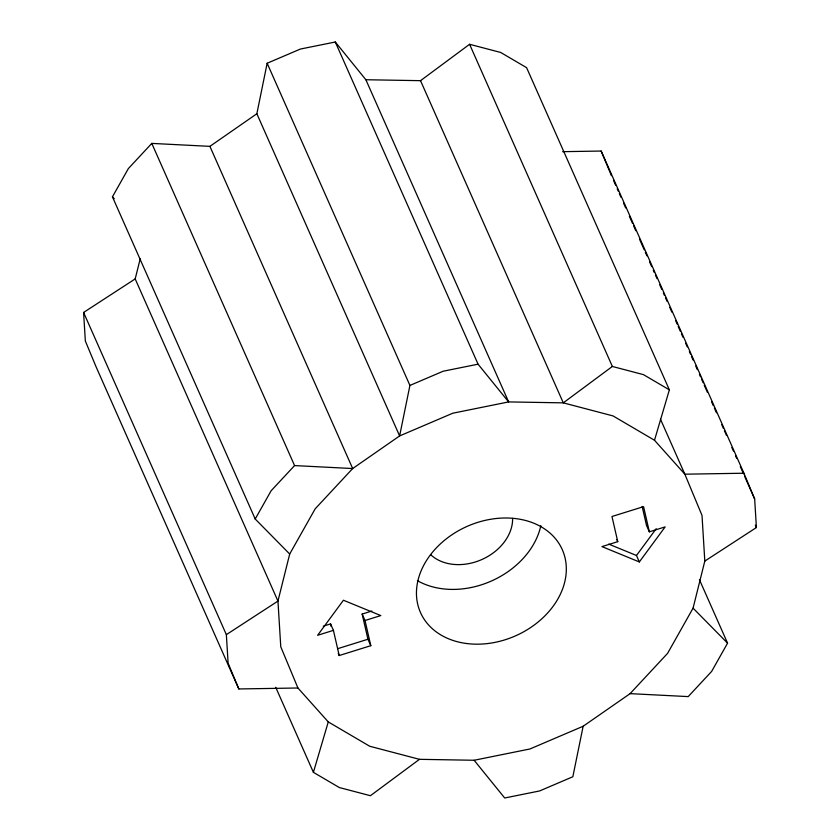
<?xml version="1.0" encoding="UTF-8"?>
<svg xmlns="http://www.w3.org/2000/svg" width="840" height="840" viewBox="0 0 840 840"><rect width="100%" height="100%" fill="white"/><g stroke="black" fill="none" stroke-linecap="round" stroke-linejoin="round"><path stroke-width="1.26" d="M267.151 63.252L409.92 385.434L399.62 435.929L256.851 113.746L267.151 63.252L300.405 49.046L335.296 42L365.873 79.737L508.641 401.919L563.294 402.854L613.043 415.926L654.497 440.255L684.841 474.191L702.009 515.403L704.812 561.089L693.074 608.15L667.59 653.352L630.095 693.641L583.149 726.254L529.956 748.976L474.128 760.263L419.475 759.328L369.726 746.256L328.272 721.917L297.927 687.992L280.77 646.779L277.956 601.083L289.695 554.033L315.179 508.82L352.674 468.542L399.62 435.929L452.812 413.207L508.641 401.919L478.065 364.182L335.296 42M583.149 726.254L572.849 776.748L539.595 790.954L504.704 798L474.128 760.263M297.927 687.992L238.833 688.957L228.113 663.201L226.359 634.641L277.956 601.083L135.188 278.911L140.27 258.562M419.475 759.328L370.409 795.711L339.318 787.542L313.404 772.338L328.272 721.917M654.497 440.255L669.365 389.844L526.596 67.662L500.682 52.458L469.592 44.289L420.525 80.671L365.873 79.737M289.695 554.033L255.203 519.015L112.434 196.833L128.363 168.578L151.788 143.399L209.906 146.359L256.851 113.746M255.203 519.015L271.131 490.76L294.567 465.581L352.674 468.542L209.906 146.359M699.437 579.684L727.566 643.167L711.638 671.423L688.212 696.601L630.095 693.641M642.159 506.489L646.496 525.378L649.351 531.825L665.144 526.901L639.335 561.939L636.478 555.492L656.219 528.696M669.365 389.844L643.461 374.64L612.36 366.461L563.294 402.854L420.525 80.671M238.833 688.957L96.064 366.776L85.344 341.019L83.591 312.459L135.188 278.911M704.812 561.089L756.409 527.541L754.656 498.981L743.936 473.225L601.167 151.042L562.632 151.672M409.92 385.434L443.173 371.228L478.065 364.182M323.274 626.188L330.561 623.91L333.417 630.357L339.203 655.536L370.797 645.687L365.012 620.508L362.156 614.061L371.879 611.026M333.417 630.357L317.625 635.282L343.434 600.243L380.814 615.573L365.012 620.508M649.351 531.825L643.566 506.646L611.972 516.495L617.757 541.674L601.965 546.609L639.335 561.939M337.565 648.722L367.941 639.24L370.797 645.687M743.936 473.225L684.841 474.191L660.429 419.097M608.748 544.121L636.478 555.492M693.074 608.15L727.566 643.167M112.434 196.833L114.251 198.681M613.484 180.39L615.605 185.189M617.2 188.78L618.261 191.173M619.322 193.567L620.907 197.159M623.563 203.154L625.684 207.942M629.401 216.321L632.583 223.514M633.644 225.908L635.775 230.696M639.481 239.085L644.259 249.858M645.33 252.252L646.916 255.843M649.572 261.839L651.693 266.627M653.289 270.218L654.35 272.612M655.41 275.016L657.006 278.607M659.652 284.592L661.773 289.38M663.369 292.981L664.429 295.375M665.49 297.769L667.086 301.361M669.743 307.346L671.864 312.144M675.581 320.523L677.166 324.114M678.226 326.508L680.358 331.306M681.419 333.701L683.004 337.292M685.661 343.276L687.256 346.878M689.377 351.666L690.438 354.06M691.499 356.454L693.095 360.045M695.74 366.041L697.337 369.631M699.457 374.419L700.518 376.814M701.589 379.207L703.175 382.798M704.235 385.203L707.427 392.385M711.669 401.971L713.265 405.562M714.325 407.957L716.447 412.745M721.749 424.725L723.345 428.316M724.405 430.71L726.526 435.498M731.84 447.479L733.425 451.07M735.557 455.868L736.617 458.262M740.324 466.641L743.516 473.834M744.576 476.228L754.656 498.981M755.349 525.137L756.409 527.541M469.592 44.289L612.36 366.461M616.801 539.532L617.757 541.674M151.788 143.399L294.567 465.581M338.257 653.394L339.203 655.536M275.719 687.299L313.404 772.338M83.591 312.459L226.359 634.641M601.167 151.042L611.404 175.634M362.156 614.061L367.941 639.24M330.561 623.91L331.149 626.43M512.61 518.364A47.093 36.34 -23.9 0 1 481.793 559.555A47.093 36.34 -23.9 0 1 430.605 554.621M540.834 525.651A77.564 59.85 -23.9 0 1 491.558 580.944A77.564 59.85 -23.9 0 1 417.417 580.661M466.221 643.472A77.564 59.85 -23.9 0 0 565.1 558.096A77.564 59.85 -23.9 0 0 442.838 541.695A77.564 59.85 -23.9 0 0 466.221 643.472"/></g></svg>
